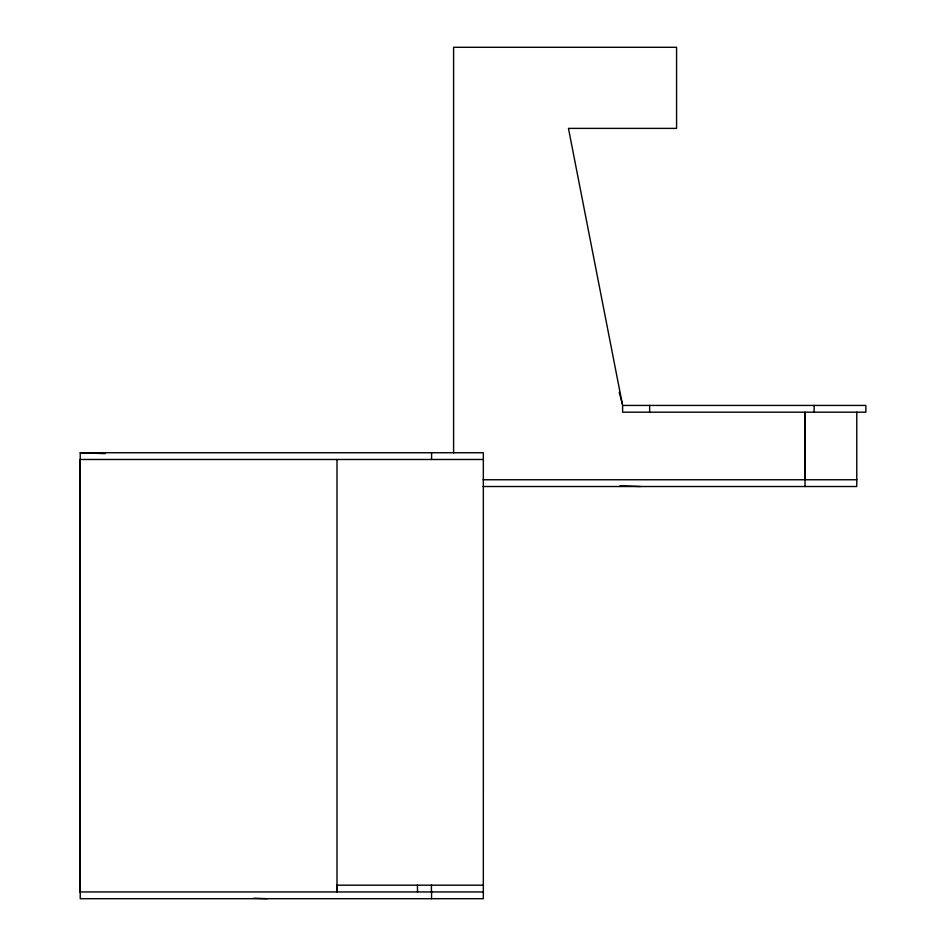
<?xml version="1.0" encoding="UTF-8"?>
<svg xmlns="http://www.w3.org/2000/svg" width="946" height="946" viewBox="0 0 946 946"><rect width="100%" height="100%" fill="white"/><g stroke="black" fill="none" stroke-linecap="round" stroke-linejoin="round"><path stroke-width="1.42" d="M622.61 405.432L865.874 405.432L865.874 412.184L622.61 412.184L622.61 405.432L568.463 128.384L676.579 128.384L676.579 47.3L453.595 47.3L453.595 453.193M80.233 452.732L483.335 452.732L483.323 898.7L80.221 898.7L80.233 452.732L105.243 453.631M80.233 459.484L483.335 459.484M483.122 479.752L856.828 479.752M483.11 486.516L856.78 486.516L856.78 412.184M483.229 885.184L336.918 885.184L336.918 891.948M80.126 891.948L483.323 891.948M619.949 485.771L640.548 486.516M253.847 898.227L267.091 898.7M619.228 392.306L622.279 403.682M814.104 405.432L814.104 412.184M805.022 486.516L805.022 412.184L804.963 479.752M649.642 405.432L649.642 412.184M431.577 452.732L431.577 459.484M431.565 891.948L431.565 898.7M431.423 885.184L431.423 891.948M417.423 885.184L417.541 891.948M337.001 459.484L337.001 891.948M80.126 459.484L80.126 892.043"/></g></svg>
